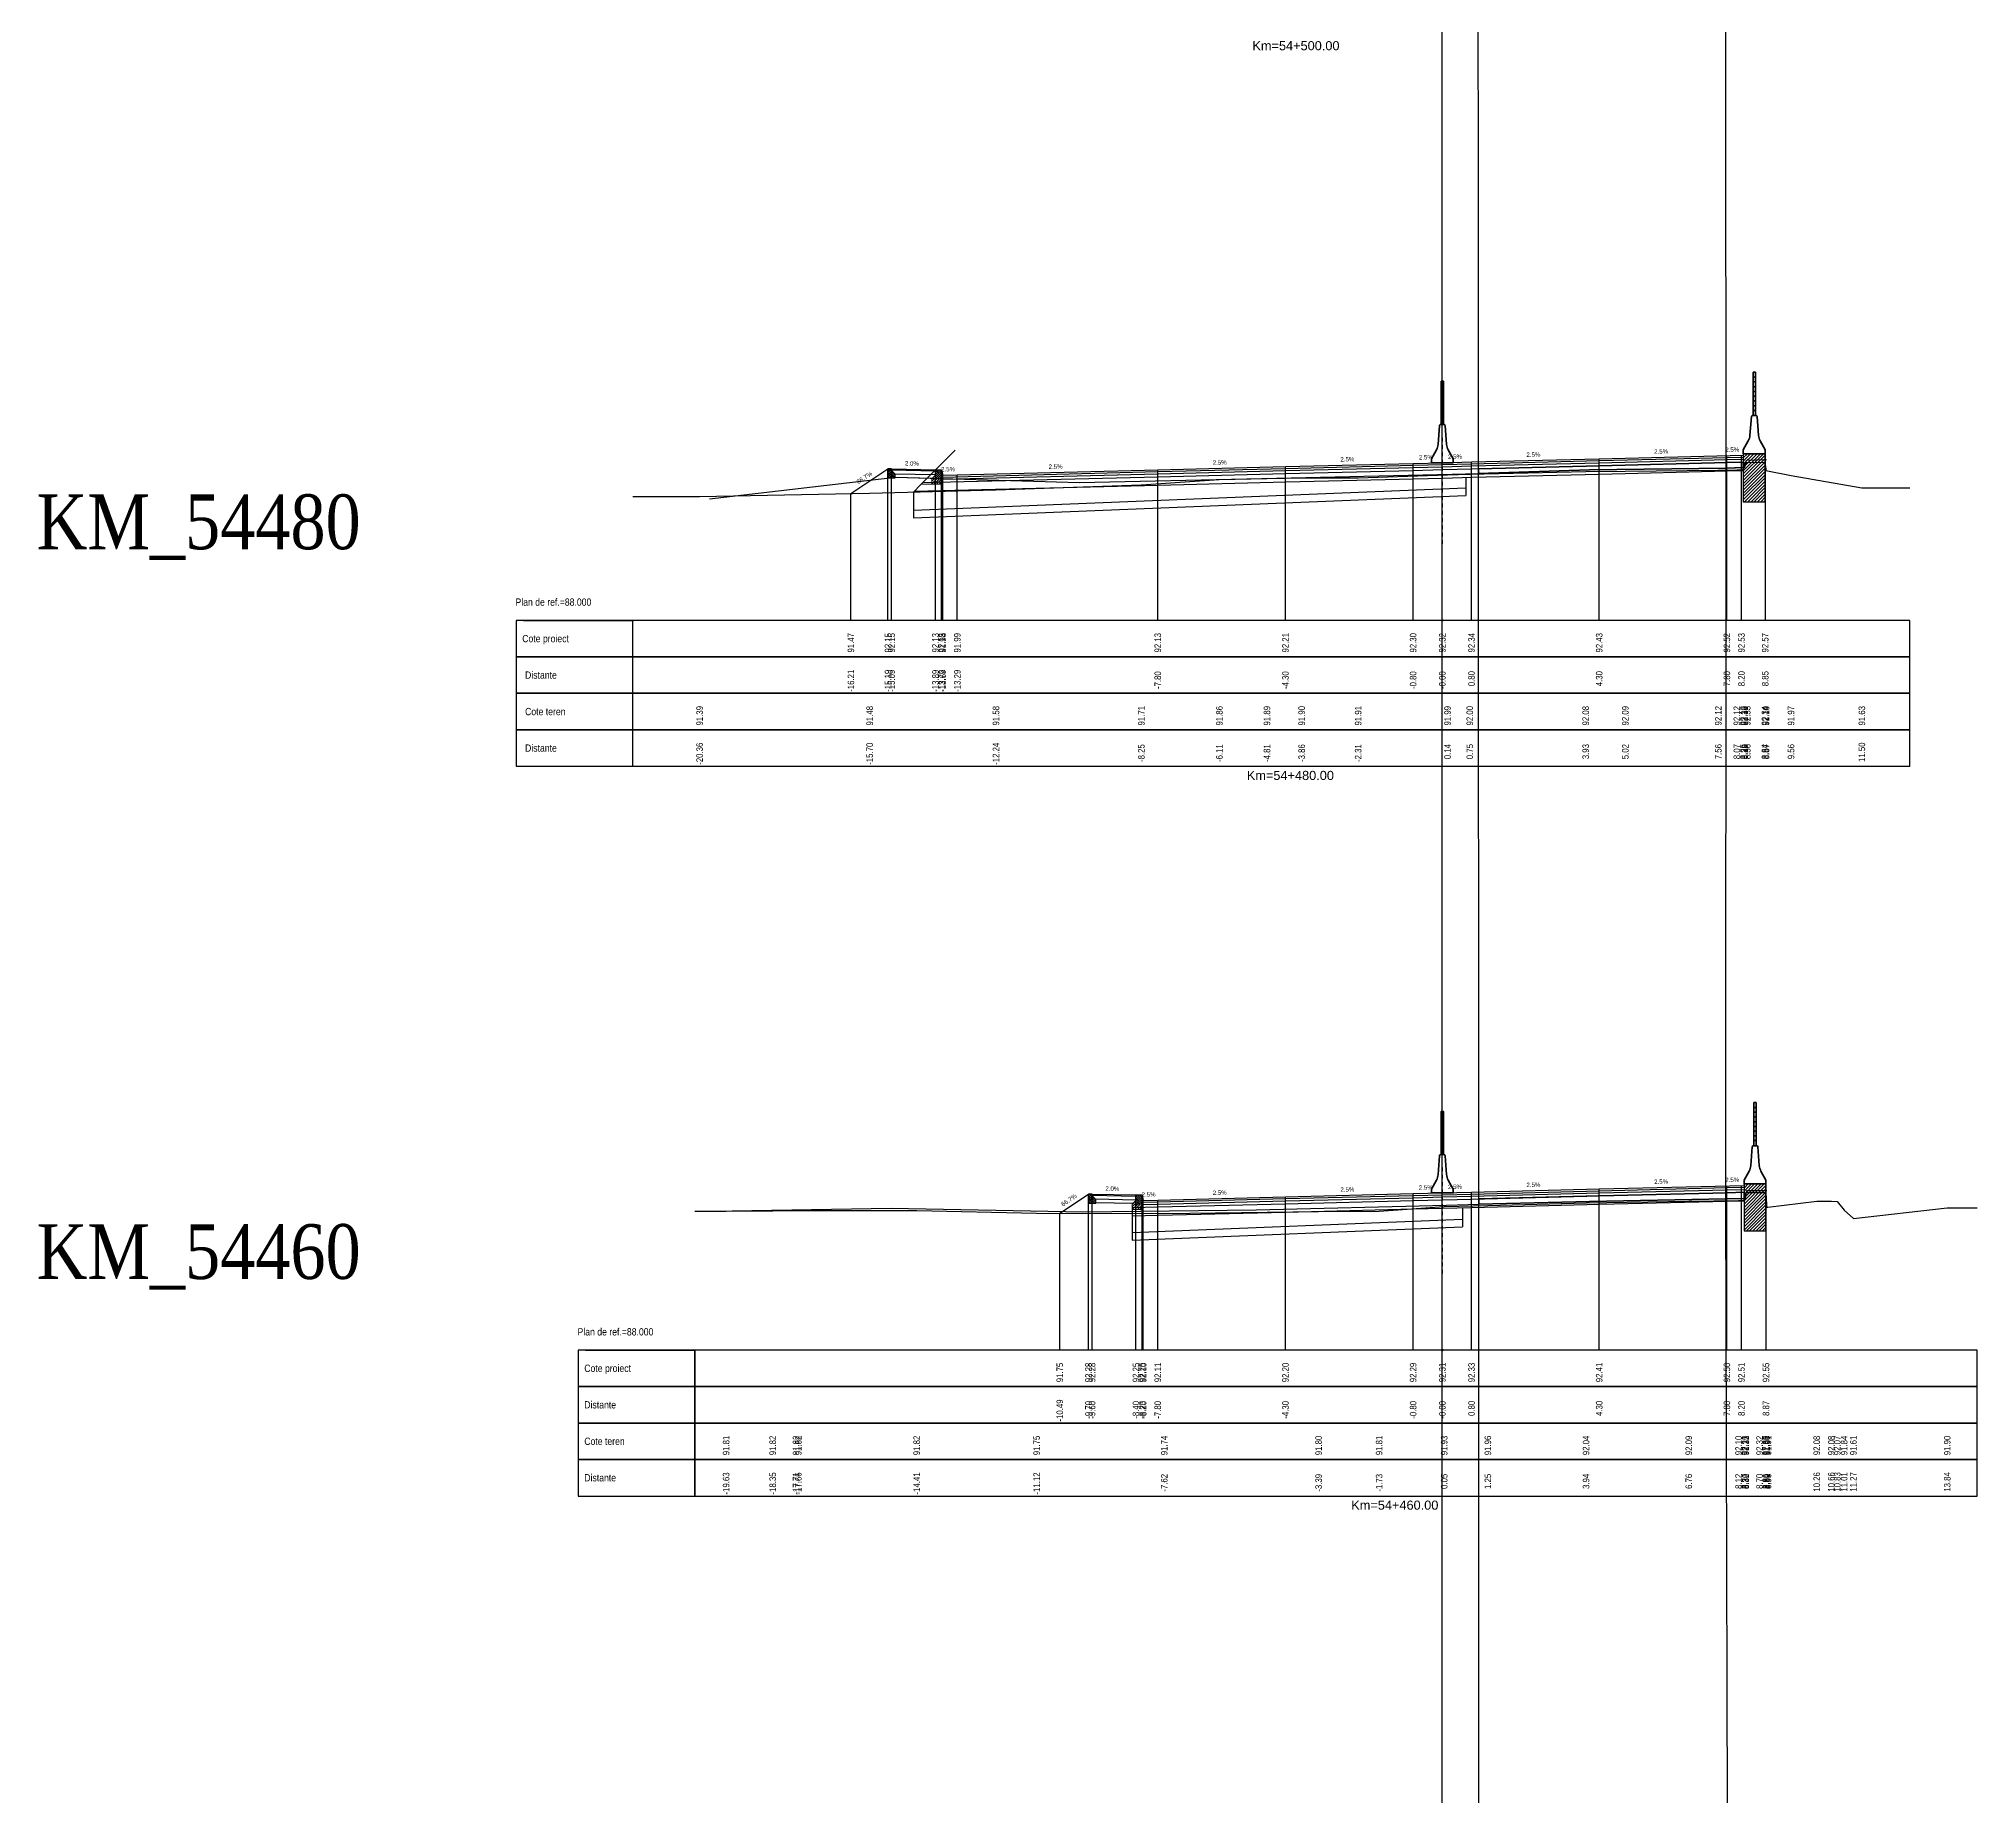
# Model space of a CAD drawing. Header units: millimetres. Extents: x 588755 to 588810, y 328107 to 328518.
# Drawn here: x 588755.1 to 588808.3, y 328258.9 to 328307.1 of the extents above; entities that cross this region are included whole.
import ezdxf

# ---------------------------------------------------------------- set-up
doc = ezdxf.new("R2010")
doc.units = ezdxf.units.MM
doc.header["$LTSCALE"] = 0.1
doc.header["$PDMODE"] = 32
doc.header["$PDSIZE"] = 0.05
doc.linetypes.add('DASH02', pattern=[0.6, 0.2, -0.2, 0, -0.2])
for name, color, linetype in [('0001______11', 1, 'Continuous'), ('003O______11', 1, 'Continuous'), ('018Q______11', 1, 'Continuous'), ('01F1_____313', 1, 'DASH02'), ('01F1______11', 1, 'Continuous'), ('01F1______31', 3, 'Continuous'), ('01F1______71', 7, 'Continuous'), ('01F5_____313', 1, 'DASH02'), ('01F5______11', 1, 'Continuous'), ('01F5______31', 3, 'Continuous'), ('01F5______71', 7, 'Continuous'), ('01F9______71', 7, 'Continuous'), ('01FW______71', 7, 'Continuous'), ('0_pct_denumiri', 7, 'Continuous'), ('0_pct_simboluri', 7, 'Continuous')]:
    doc.layers.add(name, color=color, linetype=linetype)
for name, color, linetype, lineweight in [('D-trotuare', 1, 'Continuous', 0), ('DREAPTA', 2, 'Continuous', 30), ('proiectat', 1, 'Continuous', 35), ('STANGA', 6, 'Continuous', 30), ('Teren_natural_masurat', 60, 'Continuous', 30), ('tip new jersey', 7, 'Continuous', 35), ('umplutura', 6, 'Continuous', 35)]:
    doc.layers.add(name, color=color, linetype=linetype, lineweight=lineweight)
doc.styles.get("Standard").update_dxf_attribs({"font": 'arial.ttf'})
doc.styles.add('TIMES_NEW_ROMAN', font='times.ttf')

# ---------------------------------------------------------------- blocks, each defined once
blk = doc.blocks.new('Punct')
blk.add_point((0, 0))
at = {"flags": 1}
for tag, p in [('DENPCT', (1.4, 0)), ('COTA', (1.4, -2.5)), ('COD', (1.4, -5))]:
    blk.add_attdef(tag, p, '', height=1.5, dxfattribs=at)
blk = doc.blocks.new('Bmare')
h = blk.add_hatch()
h.set_pattern_fill('ANSI31', color=8, scale=4)
h.set_pattern_definition([(45, (-1448, -631.6811), (-0.35355339, 0.35355339), [])])
h.paths.add_polyline_path([(-2, 0), (-3, -1), (-3, -2.5), (0, -2.5), (0, -1), (-2, -1)])
h = blk.add_hatch()
h.set_pattern_fill('ANSI31', color=8, scale=3, angle=90)
h.set_pattern_definition([(135, (-1448, -631.6811), (-0.26516504, -0.26516504), [])])
h.paths.add_polyline_path([(0, -1), (-2, -1), (-2, 1.5), (-0.3, 1.5), (0, 0)])
at = {"layer": 'D-trotuare'}
for points in [[(-2, 0), (-3, -1), (-3, -2.5), (0, -2.5), (0, -1), (-2, -1)], [(0, -1), (-2, -1), (-2, 1.5), (-0.3, 1.5), (0, 0)]]:
    blk.add_lwpolyline(points, close=True, dxfattribs=at)
blk = doc.blocks.new('Bmica')
h = blk.add_hatch()
h.set_pattern_fill('ANSI31', color=8, scale=3)
h.set_pattern_definition([(45, (-1452.71984, -286.1016), (-0.26516504, 0.26516504), [])])
h.paths.add_polyline_path([(-1, -1.5), (0, -1.5), (0, 0), (-1, 0)])
h = blk.add_hatch()
h.set_pattern_fill('ANSI31', color=8, scale=3, angle=90)
h.set_pattern_definition([(135, (-1452.71984, -286.1016), (-0.26516504, -0.26516504), [])])
h.paths.add_polyline_path([(0, -0.5), (0, -1.5), (-1, -1.5), (-1, -2.5), (0.5, -2.5), (1, -2.5), (1, -1.5)])
at = {"layer": '003O______11'}
for points in [[(-1, -1.5), (0, -1.5), (0, 0), (-1, 0)], [(0, -0.5), (0, -1.5), (-1, -1.5), (-1, -2.5), (0.5, -2.5), (1, -2.5), (1, -1.5)]]:
    blk.add_lwpolyline(points, close=True, dxfattribs=at)

msp = doc.modelspace()

# ---------------------------------------------------------------- hatches: boundary and pattern name
h = msp.add_hatch()
h.set_pattern_fill('ANSI31', color=8, scale=0.5)
h.set_pattern_definition([(45, (588767.16588, 328282.72194), (-0.04419417, 0.04419417), [])])
h.paths.add_polyline_path([(588801.866, 328294.387), (588802.466, 328294.387), (588802.466, 328295.703), (588801.866, 328295.703)])
h = msp.add_hatch()
h.set_pattern_fill('ANSI31', color=8, scale=0.5)
h.set_pattern_definition([(45, (588767.18615, 328262.70837), (-0.04419417, 0.04419417), [])])
h.paths.add_polyline_path([(588801.886, 328274.404), (588802.486, 328274.404), (588802.486, 328275.689), (588801.886, 328275.689)])

# ---------------------------------------------------------------- linework, layer by layer
for points in [[(588793.615, 328107.137), (588793.615, 328517.769)], [(588779.32, 328294.857), (588780.263, 328295.8)], [(588806.428, 328287.137), (588806.428, 328291.137)], [(588808.278, 328267.137), (588808.278, 328271.137)]]:
    msp.add_lwpolyline(points)
for p in [(588793.615, 328291.137), (588793.615, 328271.137)]:
    msp.add_point(p)
at = {"layer": '0001______11'}
for points in [[(588801.866, 328294.387), (588802.466, 328294.387), (588802.466, 328295.703), (588801.866, 328295.703)], [(588801.886, 328274.404), (588802.486, 328274.404), (588802.486, 328275.689), (588801.886, 328275.689)]]:
    msp.add_lwpolyline(points, close=True, dxfattribs=at)
for points in [[(588779.72, 328295.226), (588778.52, 328295.25)], [(588779.72, 328295.126), (588778.612, 328295.148)], [(588779.632, 328295.027), (588778.62, 328295.048)], [(588779.62, 328294.866), (588779.32, 328294.857), (588779.117, 328294.654)], [(588779.117, 328294.654), (588779.118, 328293.951)], [(588794.258, 328294.757), (588779.118, 328294.151)], [(588794.258, 328295.054), (588794.258, 328294.557)], [(588779.118, 328293.951), (588794.258, 328294.557)], [(588785.215, 328275.349), (588784.015, 328275.373)], [(588785.215, 328275.249), (588784.107, 328275.272)], [(588785.127, 328275.151), (588784.115, 328275.171)], [(588785.115, 328274.989), (588785.116, 328274.153)], [(588794.166, 328275.038), (588794.166, 328274.515)], [(588794.166, 328274.715), (588785.116, 328274.353)], [(588785.116, 328274.153), (588794.166, 328274.515)]]:
    msp.add_lwpolyline(points, dxfattribs=at)
at = {"layer": '018Q______11'}
for points in [[(588779.139, 328294.676), (588785.826, 328294.843), (588789.326, 328294.931), (588792.826, 328295.018), (588793.626, 328295.038), (588794.426, 328295.058), (588797.926, 328295.146), (588801.426, 328295.233), (588801.866, 328295.244)], [(588779.375, 328294.912), (588785.82, 328295.073), (588789.32, 328295.161), (588792.82, 328295.248), (588793.62, 328295.268), (588794.42, 328295.288), (588797.92, 328295.376), (588801.42, 328295.463), (588801.866, 328295.474)], [(588779.92, 328295.065), (588785.817, 328295.213), (588789.317, 328295.3), (588792.817, 328295.388), (588793.617, 328295.408), (588794.417, 328295.428), (588797.917, 328295.515), (588801.417, 328295.603), (588801.866, 328295.614)], [(588779.92, 328295.005), (588785.818, 328295.153), (588789.318, 328295.24), (588792.818, 328295.328), (588793.618, 328295.348), (588794.418, 328295.368), (588797.918, 328295.455), (588801.418, 328295.543), (588801.866, 328295.554)], [(588785.115, 328275.042), (588785.82, 328275.059), (588789.32, 328275.147), (588792.82, 328275.234), (588793.62, 328275.254), (588794.42, 328275.274), (588797.92, 328275.362), (588801.42, 328275.449), (588801.886, 328275.461)], [(588785.415, 328275.189), (588785.817, 328275.199), (588789.317, 328275.287), (588792.817, 328275.374), (588793.617, 328275.394), (588794.417, 328275.414), (588797.917, 328275.502), (588801.417, 328275.589), (588801.886, 328275.601)], [(588785.415, 328275.129), (588785.818, 328275.139), (588789.318, 328275.227), (588792.818, 328275.314), (588793.618, 328275.334), (588794.418, 328275.354), (588797.918, 328275.442), (588801.418, 328275.529), (588801.886, 328275.541)], [(588785.115, 328274.812), (588785.826, 328274.83), (588789.326, 328274.917), (588792.826, 328275.005), (588793.626, 328275.025), (588794.426, 328275.045), (588797.926, 328275.132), (588801.426, 328275.22), (588801.886, 328275.231)]]:
    msp.add_lwpolyline(points, dxfattribs=at)
at = {"layer": '01F1_____313'}
msp.add_lwpolyline([(588793.615, 328276.137), (588793.615, 328273.137)], dxfattribs=at)
at = {"layer": '01F1______11'}
msp.add_lwpolyline([(588783.129, 328274.889), (588783.915, 328275.413), (588784.015, 328275.413), (588785.215, 328275.389), (588785.385, 328275.389), (588785.415, 328275.239), (588785.815, 328275.249), (588789.315, 328275.337), (588792.815, 328275.424), (588793.615, 328275.444), (588794.415, 328275.464), (588797.915, 328275.552), (588801.886, 328275.651)], dxfattribs=at)
at = {"layer": '01F1______31'}
msp.add_lwpolyline([(588773.129, 328274.945), (588773.983, 328274.948), (588775.26, 328274.954), (588775.901, 328274.96), (588775.96, 328274.958), (588779.207, 328274.958), (588782.494, 328274.891), (588785.992, 328274.877), (588790.223, 328274.939), (588791.883, 328274.946), (588793.666, 328275.068), (588794.863, 328275.097), (588797.556, 328275.175), (588800.371, 328275.222), (588801.734, 328275.24), (588801.888, 328275.243), (588801.919, 328275.388), (588801.934, 328275.455), (588802.311, 328275.454), (588802.48, 328275.459), (588802.502, 328275.131), (588802.508, 328275.039), (588802.511, 328275.041), (588802.542, 328275.052), (588803.879, 328275.221), (588804.276, 328275.216), (588804.279, 328275.221), (588804.441, 328275.207), (588804.63, 328274.974), (588804.882, 328274.747), (588807.455, 328275.033), (588808.278, 328275.033)], dxfattribs=at)
at = {"layer": '01F1______71'}
for points in [[(588794.415, 328271.137), (588794.415, 328275.464)], [(588797.915, 328271.137), (588797.915, 328275.552)], [(588783.915, 328271.137), (588783.915, 328275.413)], [(588784.015, 328271.137), (588784.015, 328275.413)], [(588785.215, 328271.137), (588785.215, 328275.389)], [(588785.385, 328271.137), (588785.385, 328275.389)], [(588785.415, 328271.137), (588785.415, 328275.239)], [(588785.815, 328271.137), (588785.815, 328275.249)], [(588789.315, 328271.137), (588789.315, 328275.337)], [(588792.815, 328271.137), (588792.815, 328275.424)], [(588793.615, 328271.137), (588793.615, 328275.444)], [(588783.129, 328271.137), (588783.129, 328274.889)], [(588769.929, 328270.137), (588773.129, 328270.137), (588773.129, 328271.137), (588769.929, 328271.137), (588769.929, 328270.137)], [(588770.129, 328271.137), (588773.129, 328271.137)], [(588770.129, 328271.137), (588773.129, 328271.137)], [(588769.929, 328269.137), (588773.129, 328269.137), (588773.129, 328270.137), (588769.929, 328270.137), (588769.929, 328269.137)], [(588769.929, 328268.137), (588773.129, 328268.137), (588773.129, 328269.137), (588769.929, 328269.137), (588769.929, 328268.137)], [(588769.929, 328267.137), (588773.129, 328267.137), (588773.129, 328268.137), (588769.929, 328268.137), (588769.929, 328267.137)], [(588773.129, 328267.137), (588808.278, 328267.137)]]:
    msp.add_lwpolyline(points, dxfattribs=at)
at = {"layer": '01F5_____313'}
msp.add_lwpolyline([(588793.615, 328296.137), (588793.615, 328293.137)], dxfattribs=at)
at = {"layer": '01F5______11'}
msp.add_lwpolyline([(588777.403, 328294.611), (588778.42, 328295.29), (588778.52, 328295.29), (588779.72, 328295.266), (588779.89, 328295.266), (588779.92, 328295.116), (588780.32, 328295.126), (588785.815, 328295.263), (588789.315, 328295.35), (588792.815, 328295.438), (588793.615, 328295.458), (588794.415, 328295.478), (588797.915, 328295.565), (588801.866, 328295.664)], dxfattribs=at)
at = {"layer": '01F5______31'}
msp.add_lwpolyline([(588771.428, 328294.53), (588773.256, 328294.527), (588777.917, 328294.621), (588781.379, 328294.717), (588785.364, 328294.849), (588787.502, 328294.997), (588788.808, 328295.025), (588789.76, 328295.041), (588791.308, 328295.044), (588793.758, 328295.125), (588794.368, 328295.142), (588797.545, 328295.216), (588798.631, 328295.225), (588801.179, 328295.255), (588801.688, 328295.261), (588801.864, 328295.267), (588801.9, 328295.435), (588801.906, 328295.461), (588801.973, 328295.463), (588802.458, 328295.476), (588802.484, 328295.279), (588802.486, 328295.239), (588802.487, 328295.24), (588803.174, 328295.107), (588805.115, 328294.767), (588806.428, 328294.766)], dxfattribs=at)
at = {"layer": '01F5______71'}
for points in [[(588778.42, 328291.137), (588778.42, 328295.29)], [(588778.52, 328291.137), (588778.52, 328295.29)], [(588779.72, 328291.137), (588779.72, 328295.266)], [(588779.89, 328291.137), (588779.89, 328295.266)], [(588779.92, 328291.137), (588779.92, 328295.116)], [(588780.32, 328291.137), (588780.32, 328295.126)], [(588785.815, 328291.137), (588785.815, 328295.263)], [(588789.315, 328291.137), (588789.315, 328295.35)], [(588792.815, 328291.137), (588792.815, 328295.438)], [(588793.615, 328291.137), (588793.615, 328295.458)], [(588794.415, 328291.137), (588794.415, 328295.478)], [(588797.915, 328291.137), (588797.915, 328295.565)], [(588777.403, 328291.137), (588777.403, 328294.611)], [(588768.228, 328290.137), (588771.428, 328290.137), (588771.428, 328291.137), (588768.228, 328291.137), (588768.228, 328290.137)], [(588768.428, 328291.137), (588771.428, 328291.137)], [(588768.428, 328291.137), (588771.428, 328291.137)], [(588768.228, 328289.137), (588771.428, 328289.137), (588771.428, 328290.137), (588768.228, 328290.137), (588768.228, 328289.137)], [(588768.228, 328288.137), (588771.428, 328288.137), (588771.428, 328289.137), (588768.228, 328289.137), (588768.228, 328288.137)], [(588768.228, 328287.137), (588771.428, 328287.137), (588771.428, 328288.137), (588768.228, 328288.137), (588768.228, 328287.137)], [(588771.428, 328287.137), (588806.428, 328287.137)]]:
    msp.add_lwpolyline(points, dxfattribs=at)
at = {"layer": '01FW______71'}
for p, q in [((588802.466, 328295.703), (588802.466, 328291.137)), ((588802.487, 328275.689), (588802.487, 328271.137))]:
    msp.add_line(p, q, dxfattribs=at)
for points in [[(588801.415, 328291.137), (588801.415, 328295.653)], [(588801.815, 328291.137), (588801.815, 328295.663)], [(588806.428, 328291.137), (588771.428, 328291.137)], [(588771.428, 328290.137), (588806.428, 328290.137)], [(588806.428, 328290.137), (588771.428, 328290.137)], [(588771.428, 328289.137), (588806.428, 328289.137)], [(588806.428, 328289.137), (588771.428, 328289.137)], [(588771.428, 328288.137), (588806.428, 328288.137)], [(588806.428, 328288.137), (588771.428, 328288.137)], [(588801.415, 328271.137), (588801.415, 328275.639)], [(588801.815, 328271.137), (588801.815, 328275.649)], [(588808.278, 328271.137), (588773.129, 328271.137), (588773.129, 328270.137)], [(588773.129, 328270.137), (588808.278, 328270.137)], [(588808.278, 328270.137), (588773.129, 328270.137), (588773.129, 328269.137)], [(588773.129, 328269.137), (588808.278, 328269.137)], [(588808.278, 328269.137), (588773.129, 328269.137), (588773.129, 328268.137)], [(588773.129, 328268.137), (588808.278, 328268.137)], [(588808.278, 328268.137), (588773.129, 328268.137), (588773.129, 328267.137)]]:
    msp.add_lwpolyline(points, dxfattribs=at)
at = {"layer": 'DREAPTA'}
msp.add_lwpolyline([(588801.365, 328107.137), (588801.365, 328115.109), (588801.398, 328135.157), (588801.418, 328155.179), (588801.428, 328175.201), (588801.436, 328195.229), (588801.401, 328215.24), (588801.434, 328235.277), (588801.441, 328255.266), (588801.391, 328275.28), (588801.394, 328295.308), (588801.378, 328316.313), (588801.408, 328336.346), (588801.419, 328356.352), (588801.43, 328376.379), (588801.443, 328396.374), (588801.475, 328416.397), (588801.468, 328436.412), (588801.447, 328456.44), (588801.497, 328476.437), (588801.477, 328495.445), (588801.417, 328515.465)], dxfattribs=at)
at = {"layer": 'proiectat', "color": 3}
for p, q in [((588802.136, 328297.8), (588802.196, 328297.8)), ((588793.585, 328297.555), (588793.645, 328297.555)), ((588793.585, 328297.425), (588793.645, 328297.425)), ((588793.585, 328297.295), (588793.645, 328297.295)), ((588802.136, 328297.67), (588802.196, 328297.67)), ((588802.136, 328297.54), (588802.196, 328297.54)), ((588802.136, 328297.41), (588802.196, 328297.41)), ((588802.196, 328297.28), (588802.136, 328297.28)), ((588802.136, 328297.28), (588802.196, 328297.28)), ((588793.585, 328297.165), (588793.645, 328297.165)), ((588793.645, 328297.035), (588793.585, 328297.035)), ((588793.585, 328297.035), (588793.645, 328297.035)), ((588793.645, 328296.775), (588793.585, 328296.775)), ((588793.585, 328296.775), (588793.645, 328296.775)), ((588802.196, 328297.02), (588802.136, 328297.02)), ((588802.136, 328297.02), (588802.196, 328297.02)), ((588802.136, 328296.89), (588802.196, 328296.89)), ((588793.585, 328296.645), (588793.645, 328296.645)), ((588802.157, 328277.787), (588802.217, 328277.787)), ((588802.157, 328277.657), (588802.217, 328277.657)), ((588793.585, 328277.542), (588793.645, 328277.542)), ((588793.585, 328277.412), (588793.645, 328277.412)), ((588793.585, 328277.282), (588793.645, 328277.282)), ((588793.585, 328277.152), (588793.645, 328277.152)), ((588802.157, 328277.527), (588802.217, 328277.527)), ((588802.157, 328277.397), (588802.217, 328277.397)), ((588802.217, 328277.267), (588802.157, 328277.267)), ((588802.157, 328277.267), (588802.217, 328277.267)), ((588793.645, 328277.022), (588793.585, 328277.022)), ((588793.585, 328277.022), (588793.645, 328277.022)), ((588793.645, 328276.762), (588793.585, 328276.762)), ((588793.585, 328276.762), (588793.645, 328276.762)), ((588793.585, 328276.632), (588793.645, 328276.632)), ((588802.217, 328277.007), (588802.157, 328277.007)), ((588802.157, 328277.007), (588802.217, 328277.007)), ((588802.157, 328276.877), (588802.217, 328276.877))]:
    msp.add_line(p, q, dxfattribs=at)
for points in [[(588802.196, 328296.753), (588802.196, 328297.936), (588802.136, 328297.936), (588802.136, 328296.753), (588802.196, 328296.753), (588802.196, 328296.753)], [(588793.645, 328296.508), (588793.645, 328297.691), (588793.585, 328297.691), (588793.585, 328296.508), (588793.645, 328296.508), (588793.645, 328296.508)], [(588793.645, 328296.905), (588793.585, 328296.905), (588793.645, 328296.905), (588793.645, 328296.905)], [(588802.196, 328297.15), (588802.136, 328297.15), (588802.196, 328297.15), (588802.196, 328297.15)], [(588793.645, 328276.494), (588793.645, 328277.677), (588793.585, 328277.677), (588793.585, 328276.494), (588793.645, 328276.494), (588793.645, 328276.494)], [(588802.217, 328276.739), (588802.217, 328277.922), (588802.157, 328277.922), (588802.157, 328276.739), (588802.217, 328276.739), (588802.217, 328276.739)], [(588802.217, 328277.137), (588802.157, 328277.137), (588802.217, 328277.137), (588802.217, 328277.137)], [(588793.645, 328276.892), (588793.585, 328276.892), (588793.645, 328276.892), (588793.645, 328276.892)]]:
    msp.add_lwpolyline(points, close=True, dxfattribs=at)
at = {"layer": 'STANGA'}
msp.add_lwpolyline([(588794.613, 328107.137), (588794.618, 328114.971), (588794.638, 328135.003), (588794.652, 328155.006), (588794.618, 328175.06), (588794.634, 328195.088), (588794.633, 328215.1), (588794.598, 328235.129), (588794.613, 328255.118), (588794.615, 328275.133), (588794.605, 328295.164), (588794.602, 328316.186), (588794.601, 328336.176), (588794.622, 328356.195), (588794.588, 328376.222), (588794.608, 328396.225), (588794.599, 328416.23), (588794.591, 328436.234), (588794.606, 328456.264), (588794.621, 328476.277), (588794.591, 328495.278), (588794.526, 328515.332)], dxfattribs=at)
at = {"layer": 'Teren_natural_masurat', "linetype": 'Continuous', "ltscale": 0.1, "flags": 128}
for points in [[(588773.532, 328294.466), (588778.627, 328295.059), (588783.668, 328294.914), (588788.664, 328295.029), (588793.882, 328295.144), (588794.605, 328295.164), (588797.651, 328295.258), (588801.394, 328295.308), (588801.912, 328295.323), (588801.957, 328295.531), (588802.5, 328295.545)], [(588773.598, 328274.941), (588778.509, 328275.022), (588783.757, 328274.93), (588788.513, 328274.976), (588793.728, 328275.111), (588794.615, 328275.133), (588797.65, 328275.211), (588801.391, 328275.28), (588801.925, 328275.291), (588801.965, 328275.506), (588802.507, 328275.508)]]:
    msp.add_lwpolyline(points, dxfattribs=at)
at = {"layer": 'tip new jersey', "color": 1}
for points in [[(588802.329, 328296.055, -0.106569), (588802.284, 328296.206), (588802.241, 328296.723, 0.414214), (588802.211, 328296.753), (588802.166, 328296.753), (588802.121, 328296.753, 0.414214), (588802.091, 328296.723), (588802.049, 328296.206, -0.106569), (588802.003, 328296.055), (588801.866, 328295.808), (588801.866, 328295.703), (588802.466, 328295.703), (588802.466, 328295.808)], [(588793.778, 328295.81, -0.106569), (588793.733, 328295.961), (588793.69, 328296.478, 0.414214), (588793.66, 328296.508), (588793.615, 328296.508), (588793.57, 328296.508, 0.414214), (588793.54, 328296.478), (588793.498, 328295.961, -0.106569), (588793.452, 328295.81), (588793.315, 328295.563), (588793.315, 328295.458), (588793.915, 328295.458), (588793.915, 328295.563)], [(588802.35, 328276.042, -0.106569), (588802.304, 328276.193), (588802.262, 328276.709, 0.414214), (588802.232, 328276.739), (588802.187, 328276.739), (588802.142, 328276.739, 0.414214), (588802.112, 328276.709), (588802.069, 328276.193, -0.106569), (588802.024, 328276.042), (588801.887, 328275.794), (588801.887, 328275.689), (588802.487, 328275.689), (588802.487, 328275.794)], [(588793.778, 328275.797, -0.106569), (588793.733, 328275.948), (588793.69, 328276.464, 0.414214), (588793.66, 328276.494), (588793.615, 328276.494), (588793.57, 328276.494, 0.414214), (588793.54, 328276.464), (588793.498, 328275.948, -0.106569), (588793.452, 328275.797), (588793.315, 328275.549), (588793.315, 328275.444), (588793.915, 328275.444), (588793.915, 328275.549)]]:
    msp.add_lwpolyline(points, format="xyb", close=True, dxfattribs=at)
at = {"layer": 'umplutura'}
for points in [[(588801.866, 328295.474), (588801.42, 328295.463), (588797.92, 328295.376), (588794.605, 328295.293), (588794.605, 328295.164), (588797.651, 328295.258), (588801.394, 328295.308), (588801.866, 328295.322)], [(588801.886, 328275.461), (588801.42, 328275.449), (588797.92, 328275.362), (588794.615, 328275.279), (588794.615, 328275.133), (588797.65, 328275.211), (588801.391, 328275.28), (588801.886, 328275.291)]]:
    msp.add_lwpolyline(points, close=True, dxfattribs=at)

# ---------------------------------------------------------------- block references
at = {"xscale": 0.1, "yscale": 0.1, "zscale": 0.1}
for name, p in [('Bmica', (588778.52, 328295.29)), ('Bmare', (588779.92, 328295.116)), ('Bmica', (588784.015, 328275.413)), ('Bmare', (588785.415, 328275.239))]:
    msp.add_blockref(name, p, dxfattribs=at)
at = {"layer": '0_pct_simboluri'}
for p in [(588793.615, 328291.137), (588793.615, 328271.137)]:
    msp.add_blockref('Punct', p, dxfattribs=at)

# ---------------------------------------------------------------- texts
at = {"layer": '01F1______71'}
for s, height, rotation, p in [('2.0%', 0.12, 358.8544, (588784.377, 328275.506)), ('2.5%', 0.12, 1.4322, (588785.373, 328275.338)), ('2.5%', 0.12, 1.4322, (588787.323, 328275.387)), ('2.5%', 0.12, 1.4322, (588790.823, 328275.475)), ('2.5%', 0.12, 1.4322, (588792.973, 328275.528)), ('2.5%', 0.12, 1.4322, (588793.773, 328275.548)), ('2.5%', 0.12, 1.4322, (588795.923, 328275.602)), ('2.5%', 0.12, 1.4322, (588799.423, 328275.69)), ('2.5%', 0.12, 1.4322, (588801.373, 328275.738)), ('66.7%', 0.12, 33.7035, (588783.217, 328275.068)), (' Km=54+460.00 ', 0.25, 359.9998, (588791.022, 328266.762))]:
    msp.add_text(s, height=height, rotation=rotation, dxfattribs=at).set_placement(p)
at = {"layer": '01F1______71', "width": 0.85}
for s, height, rotation, p in [(' Plan de ref.=88.000 ', 0.2, 359.9998, (588769.844, 328271.537)), (' Cote proiect ', 0.2, 359.9998, (588770.029, 328270.537)), ('91.75', 0.18, 90, (588783.219, 328270.255)), ('92.28', 0.18, 90, (588784.005, 328270.255)), ('92.28', 0.18, 90, (588784.105, 328270.255)), ('92.25', 0.18, 90, (588785.305, 328270.255)), ('92.25', 0.18, 90, (588785.475, 328270.255)), ('92.10', 0.18, 90, (588785.505, 328270.255)), ('92.11', 0.18, 90, (588785.905, 328270.255)), ('92.20', 0.18, 90, (588789.405, 328270.255)), ('92.29', 0.18, 90, (588792.905, 328270.255)), ('92.31', 0.18, 90, (588793.705, 328270.255)), ('92.33', 0.18, 90, (588794.505, 328270.255)), ('92.41', 0.18, 90, (588798.005, 328270.255)), (' Distante ', 0.2, 359.9998, (588770.029, 328269.537)), ('-10.49', 0.18, 90, (588783.219, 328269.178)), ('-9.70', 0.18, 90, (588784.005, 328269.255)), ('-9.60', 0.18, 90, (588784.105, 328269.255)), ('-8.40', 0.18, 90, (588785.305, 328269.255)), ('-8.23', 0.18, 90, (588785.475, 328269.255)), ('-8.20', 0.18, 90, (588785.505, 328269.255)), ('-7.80', 0.18, 90, (588785.905, 328269.255)), ('-4.30', 0.18, 90, (588789.405, 328269.255)), ('-0.80', 0.18, 90, (588792.905, 328269.255)), ('-0.00', 0.18, 90, (588793.705, 328269.255)), ('0.80', 0.18, 90, (588794.505, 328269.331)), ('4.30', 0.18, 90, (588798.005, 328269.331)), (' Cote teren ', 0.2, 359.9998, (588770.029, 328268.537)), ('91.81', 0.18, 90, (588774.073, 328268.255)), ('91.82', 0.18, 90, (588775.35, 328268.255)), ('91.82', 0.18, 90, (588775.991, 328268.255)), ('91.82', 0.18, 90, (588776.05, 328268.255)), ('91.82', 0.18, 90, (588779.297, 328268.255)), ('91.75', 0.18, 90, (588782.584, 328268.255)), ('91.74', 0.18, 90, (588786.082, 328268.255)), ('91.80', 0.18, 90, (588790.313, 328268.255)), ('91.81', 0.18, 90, (588791.973, 328268.255)), ('91.93', 0.18, 90, (588793.756, 328268.255)), ('91.96', 0.18, 90, (588794.953, 328268.255)), ('92.04', 0.18, 90, (588797.646, 328268.255)), ('91.84', 0.18, 90, (588804.72, 328268.255)), ('91.61', 0.18, 90, (588804.972, 328268.255)), ('91.90', 0.18, 90, (588807.545, 328268.255)), (' Distante ', 0.2, 359.9998, (588770.029, 328267.537)), ('-19.63', 0.18, 90, (588774.073, 328267.178)), ('-18.35', 0.18, 90, (588775.35, 328267.178)), ('-17.71', 0.18, 90, (588775.991, 328267.178)), ('-17.66', 0.18, 90, (588776.05, 328267.178)), ('-14.41', 0.18, 90, (588779.297, 328267.178)), ('-11.12', 0.18, 90, (588782.584, 328267.178)), ('-7.62', 0.18, 90, (588786.082, 328267.255)), ('-3.39', 0.18, 90, (588790.313, 328267.255)), ('-1.73', 0.18, 90, (588791.973, 328267.255)), ('0.05', 0.18, 90, (588793.756, 328267.331)), ('1.25', 0.18, 90, (588794.953, 328267.331)), ('3.94', 0.18, 90, (588797.646, 328267.331)), ('6.76', 0.18, 90, (588800.461, 328267.331)), ('8.12', 0.18, 90, (588801.824, 328267.331)), ('8.27', 0.18, 90, (588801.978, 328267.331)), ('8.30', 0.18, 90, (588802.009, 328267.331)), ('8.32', 0.18, 90, (588802.024, 328267.331)), ('8.70', 0.18, 90, (588802.401, 328267.331)), ('8.86', 0.18, 90, (588802.57, 328267.331)), ('8.89', 0.18, 90, (588802.592, 328267.331)), ('8.89', 0.18, 90, (588802.598, 328267.331)), ('8.90', 0.18, 90, (588802.601, 328267.331)), ('8.93', 0.18, 90, (588802.632, 328267.331)), ('10.26', 0.18, 90, (588803.969, 328267.255)), ('10.66', 0.18, 90, (588804.366, 328267.255)), ('10.66', 0.18, 90, (588804.369, 328267.255)), ('10.83', 0.18, 90, (588804.531, 328267.255)), ('11.01', 0.18, 90, (588804.72, 328267.255)), ('11.27', 0.18, 90, (588804.972, 328267.255)), ('13.84', 0.18, 90, (588807.545, 328267.255))]:
    msp.add_text(s, height=height, rotation=rotation, dxfattribs=at).set_placement(p)
at = {"layer": '01F5______71'}
for s, height, rotation, p in [('2.5%', 0.12, 1.4322, (588792.973, 328295.542)), ('2.5%', 0.12, 1.4322, (588793.773, 328295.562)), ('2.5%', 0.12, 1.4322, (588795.923, 328295.616)), ('2.5%', 0.12, 1.4322, (588799.423, 328295.703)), ('2.5%', 0.12, 1.4322, (588801.373, 328295.752)), ('66.7%', 0.12, 33.7035, (588777.607, 328294.867)), ('2.0%', 0.12, 358.8544, (588778.883, 328295.382)), ('2.5%', 0.12, 1.4322, (588779.878, 328295.215)), ('2.5%', 0.12, 1.4322, (588782.825, 328295.288)), ('2.5%', 0.12, 1.4322, (588787.323, 328295.401)), ('2.5%', 0.12, 1.4322, (588790.823, 328295.488)), (' Km=54+480.00 ', 0.25, 359.9998, (588788.159, 328286.762))]:
    msp.add_text(s, height=height, rotation=rotation, dxfattribs=at).set_placement(p)
at = {"layer": '01F5______71', "width": 0.85}
for s, height, rotation, p in [(' Plan de ref.=88.000 ', 0.2, 359.9998, (588768.143, 328291.537)), (' Cote proiect ', 0.2, 359.9998, (588768.328, 328290.537)), ('91.47', 0.18, 90, (588777.493, 328290.255)), ('92.15', 0.18, 90, (588778.51, 328290.255)), ('92.15', 0.18, 90, (588778.61, 328290.255)), ('92.13', 0.18, 90, (588779.81, 328290.255)), ('92.13', 0.18, 90, (588779.98, 328290.255)), ('91.98', 0.18, 90, (588780.01, 328290.255)), ('91.99', 0.18, 90, (588780.41, 328290.255)), ('92.13', 0.18, 90, (588785.905, 328290.255)), ('92.21', 0.18, 90, (588789.405, 328290.255)), ('92.30', 0.18, 90, (588792.905, 328290.255)), ('92.32', 0.18, 90, (588793.705, 328290.255)), ('92.34', 0.18, 90, (588794.505, 328290.255)), ('92.43', 0.18, 90, (588798.005, 328290.255)), (' Distante ', 0.2, 359.9998, (588768.406, 328289.537)), ('-16.21', 0.18, 90, (588777.493, 328289.178)), ('-15.19', 0.18, 90, (588778.51, 328289.178)), ('-15.09', 0.18, 90, (588778.61, 328289.178)), ('-13.89', 0.18, 90, (588779.81, 328289.178)), ('-13.72', 0.18, 90, (588779.98, 328289.178)), ('-13.69', 0.18, 90, (588780.01, 328289.178)), ('-13.29', 0.18, 90, (588780.41, 328289.178)), ('-7.80', 0.18, 90, (588785.905, 328289.255)), ('-4.30', 0.18, 90, (588789.405, 328289.255)), ('-0.80', 0.18, 90, (588792.905, 328289.255)), ('-0.00', 0.18, 90, (588793.705, 328289.255)), ('0.80', 0.18, 90, (588794.505, 328289.331)), ('4.30', 0.18, 90, (588798.005, 328289.331)), (' Cote teren ', 0.2, 359.9998, (588768.406, 328288.537)), ('91.39', 0.18, 90, (588773.346, 328288.255)), ('91.48', 0.18, 90, (588778.007, 328288.255)), ('91.58', 0.18, 90, (588781.469, 328288.255)), ('91.71', 0.18, 90, (588785.454, 328288.255)), ('91.86', 0.18, 90, (588787.592, 328288.255)), ('91.89', 0.18, 90, (588788.898, 328288.255)), ('91.90', 0.18, 90, (588789.85, 328288.255)), ('91.91', 0.18, 90, (588791.398, 328288.255)), ('91.99', 0.18, 90, (588793.848, 328288.255)), ('92.00', 0.18, 90, (588794.458, 328288.255)), ('92.08', 0.18, 90, (588797.635, 328288.255)), ('92.09', 0.18, 90, (588798.721, 328288.255)), ('91.63', 0.18, 90, (588805.205, 328288.255)), (' Distante ', 0.2, 359.9998, (588768.406, 328287.537)), ('-20.36', 0.18, 90, (588773.346, 328287.178)), ('-15.70', 0.18, 90, (588778.007, 328287.178)), ('-12.24', 0.18, 90, (588781.469, 328287.178)), ('-8.25', 0.18, 90, (588785.454, 328287.255)), ('-6.11', 0.18, 90, (588787.592, 328287.255)), ('-4.81', 0.18, 90, (588788.898, 328287.255)), ('-3.86', 0.18, 90, (588789.85, 328287.255)), ('-2.31', 0.18, 90, (588791.398, 328287.255)), ('0.14', 0.18, 90, (588793.848, 328287.331)), ('0.75', 0.18, 90, (588794.458, 328287.331)), ('3.93', 0.18, 90, (588797.635, 328287.331)), ('5.02', 0.18, 90, (588798.721, 328287.331)), ('11.50', 0.18, 90, (588805.205, 328287.255))]:
    msp.add_text(s, height=height, rotation=rotation, dxfattribs=at).set_placement(p)
at = {"layer": '01F9______71'}
msp.add_text(' Km=54+500.00 ', height=0.25, rotation=359.9998, dxfattribs=at).set_placement((588788.312, 328306.762))
at = {"layer": '01FW______71', "width": 0.85}
for s, p in [('92.52', (588801.505, 328290.255)), ('92.53', (588801.905, 328290.255)), ('92.57', (588802.556, 328290.255)), ('7.80', (588801.505, 328289.331)), ('8.20', (588801.905, 328289.331)), ('8.20', (588801.905, 328289.331)), ('8.85', (588802.556, 328289.331)), ('92.12', (588801.269, 328288.255)), ('92.12', (588801.778, 328288.255)), ('92.13', (588801.954, 328288.255)), ('92.30', (588801.99, 328288.255)), ('92.32', (588801.996, 328288.255)), ('92.33', (588802.063, 328288.255)), ('92.34', (588802.548, 328288.255)), ('92.14', (588802.574, 328288.255)), ('92.10', (588802.576, 328288.255)), ('92.10', (588802.577, 328288.255)), ('91.97', (588803.264, 328288.255)), ('7.56', (588801.269, 328287.331)), ('8.07', (588801.778, 328287.331)), ('8.25', (588801.954, 328287.331)), ('8.28', (588801.99, 328287.331)), ('8.29', (588801.996, 328287.331)), ('8.36', (588802.063, 328287.331)), ('8.84', (588802.548, 328287.331)), ('8.87', (588802.574, 328287.331)), ('8.87', (588802.576, 328287.331)), ('8.87', (588802.577, 328287.331)), ('9.56', (588803.264, 328287.331)), ('92.50', (588801.505, 328270.255)), ('92.51', (588801.905, 328270.255)), ('92.55', (588802.577, 328270.255)), ('7.80', (588801.505, 328269.331)), ('8.20', (588801.905, 328269.331)), ('8.20', (588801.905, 328269.331)), ('8.87', (588802.577, 328269.331)), ('92.09', (588800.461, 328268.255)), ('92.10', (588801.824, 328268.255)), ('92.11', (588801.978, 328268.255)), ('92.25', (588802.009, 328268.255)), ('92.32', (588802.024, 328268.255)), ('92.32', (588802.401, 328268.255)), ('92.32', (588802.57, 328268.255)), ('91.99', (588802.592, 328268.255)), ('91.90', (588802.598, 328268.255)), ('91.90', (588802.601, 328268.255)), ('91.91', (588802.632, 328268.255)), ('92.08', (588803.969, 328268.255)), ('92.08', (588804.366, 328268.255)), ('92.08', (588804.369, 328268.255)), ('92.07', (588804.531, 328268.255))]:
    msp.add_text(s, height=0.18, rotation=90, dxfattribs=at).set_placement(p)
at = {"layer": '0_pct_denumiri', "style": 'TIMES_NEW_ROMAN', "width": 0.85}
for s, p in [('KM_54480', (588755.086, 328293.087)), ('KM_54460', (588755.086, 328273.087))]:
    msp.add_text(s, height=1.5, dxfattribs=at).set_placement(p)

doc.saveas('drawing.dxf')
